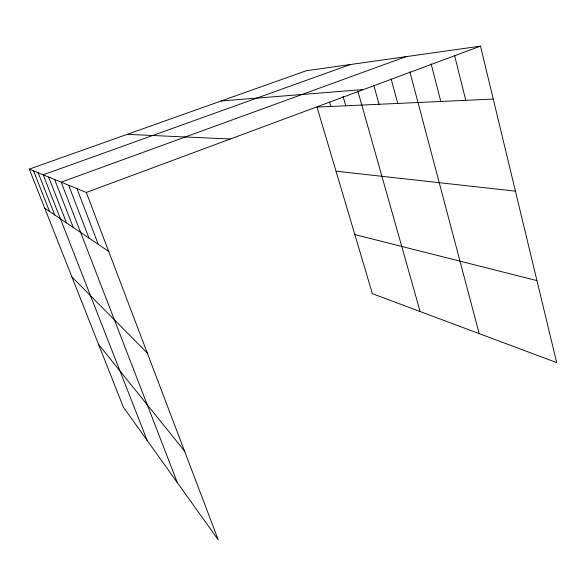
<?xml version="1.0" encoding="UTF-8"?>
<svg xmlns="http://www.w3.org/2000/svg" width="586" height="586" viewBox="0 0 586 586"><rect width="100%" height="100%" fill="white"/><g stroke="black" fill="none" stroke-linecap="round" stroke-linejoin="round"><path stroke-width="0.88" d="M86.31 192.464L218.248 539.867L123.404 407.226L29.3 169.134L86.31 192.464L480.513 46.133L556.7 362.617L372.388 293.681L317.004 107.106L493.266 99.085M405.893 56.674L61.186 182.18L177.375 482.71M350.333 64.526L43.188 174.818L147.211 440.518M29.3 169.134L306.214 70.76L480.513 46.133M221.12 100.99L363.635 89.519M127.199 134.355L230.327 139.007M336.027 171.2L515.424 191.161M354.845 234.583L536.959 280.613M44.741 208.206L108.688 251.387M71.88 276.863L147.306 353.08M98.602 344.465L184.473 450.942M33.563 170.878L49.554 211.451M38.178 172.767L54.754 214.967M48.645 177.053L66.54 222.922M54.623 179.499L73.25 227.456M68.665 185.242L88.984 238.084M76.986 188.648L98.287 244.369M329.603 102.096L330.885 106.476M343.03 96.251L345.777 105.795M357.892 91.27L420.133 311.54M373.707 84.955L379.061 104.279M391.074 78.832L397.748 103.429M409.856 71.66L479.187 333.624M431.142 63.955L440.797 101.473M454.531 55.289L465.767 100.338"/></g></svg>
